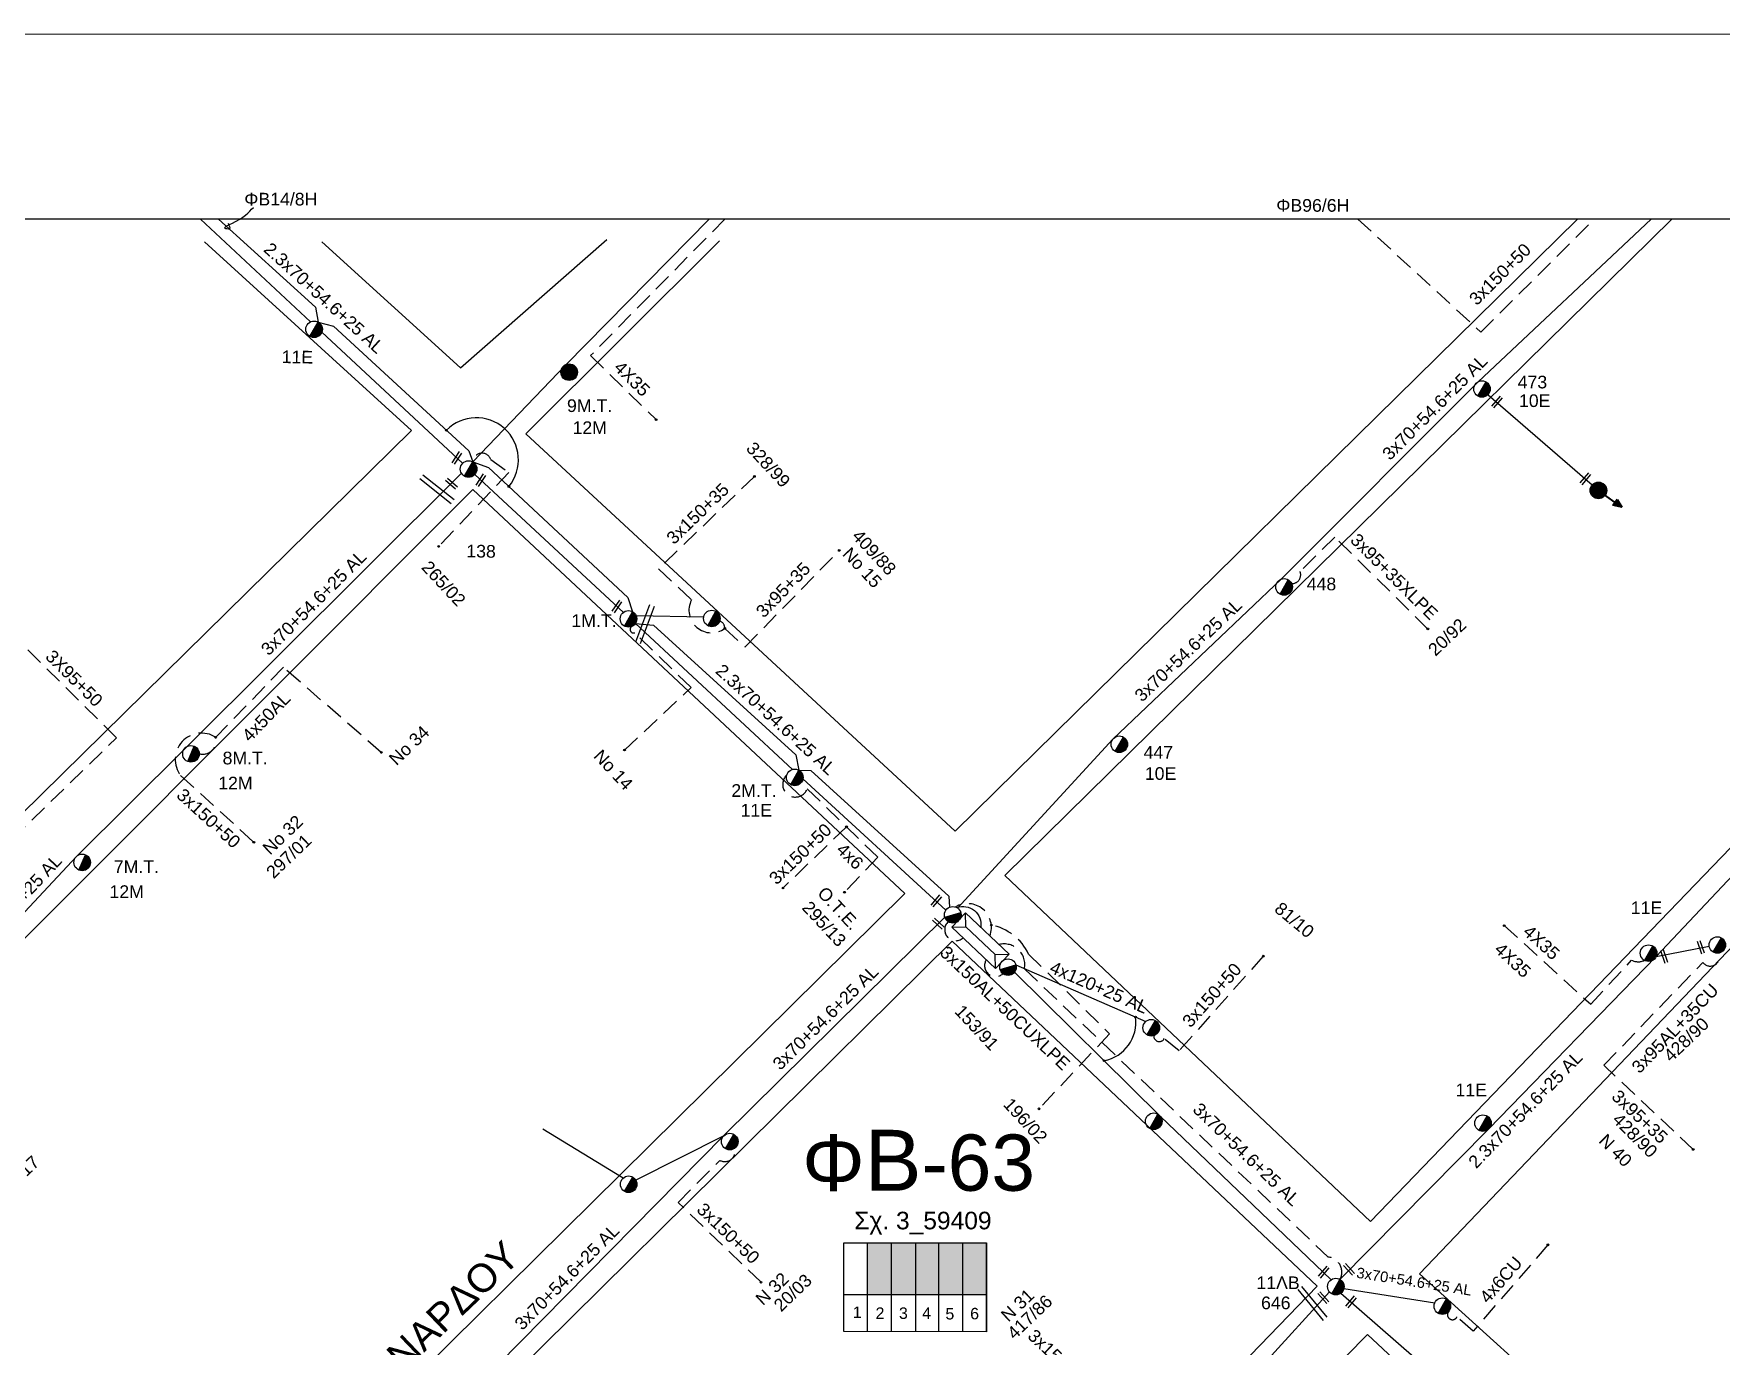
# Model space of a CAD drawing. Header units: millimetres. Extents: x 855 to 3091, y 750 to 2767.
# Drawn here: x 1408.1 to 1648.2, y 1585.8 to 1772.4 of the extents above; entities that cross this region are included whole.
import ezdxf
from ezdxf.enums import TextEntityAlignment as Align

# ---------------------------------------------------------------- set-up
doc = ezdxf.new("R2010")
doc.units = ezdxf.units.MM
doc.linetypes.add('DASHED', pattern=[19.05, 12.7, -6.35])
for name, color, linetype, lineweight in [('3x150+35', 7, 'DASHED', 30), ('3x150+50', 7, 'Continuous', 30), ('3x150+70', 7, 'Continuous', 30), ('3x150AL+50CUXLPE', 7, 'Continuous', 30), ('3x70+54.6+25 AL', 7, 'SYN_LINE', 30), ('3x95+35', 7, 'Continuous', 30), ('3x95+35CUXLPE', 7, 'Continuous', 30), ('3X95+50', 7, 'Continuous', 30), ('3x95AL+35CU', 7, 'Continuous', 30), ('4x120+25 AL', 7, 'SYN_LINE', 30), ('4x16', 7, 'Continuous', 30), ('4X35', 7, 'DASHED', 30), ('4x50AL', 7, 'Continuous', 30), ('4x6', 7, 'SYN_LINE', 30), ('4x6CU', 7, 'Continuous', 30), ('Υπόβαθρο ΔΕΗ', 7, 'Continuous', 30)]:
    doc.layers.add(name, color=color, linetype=linetype, lineweight=lineweight)
for name, color, linetype in [('Pillar OTE', 7, 'Continuous'), ('TEXT ΚΑΛΩΔΙΩΝ', 7, 'Continuous'), ('Άγνωστα', 7, 'Continuous'), ('ΑΓΝΩΣΤΟ ΥΠΟΓΕΙΟ ΚΑΛΩΔΙΟ', 7, 'DASHED'), ('Επίτονοι', 7, 'Continuous'), ('Επιγραφές - Σχήματα', 7, 'Continuous'), ('Καλώδια ΧΤ   3x150AL+50CU', 7, 'DASHED'), ('Μηχανική τομή', 7, 'Continuous'), ('Στύλος Ξύλινος', 7, 'Continuous'), ('Στύλος Ξύλινος @ 1', 7, 'Continuous'), ('Στύλος ΦΜ', 7, 'Continuous'), ('Στύλος ΦΜ @ 1', 7, 'Continuous'), ('Συνδέσεις', 7, 'Continuous'), ('Τομή', 7, 'Continuous'), ('Υποσταθμός εναέριος 2 στύλων', 7, 'Continuous'), ('Υποσταθμός πόλεως', 7, 'Continuous')]:
    doc.layers.add(name, color=color, linetype=linetype)
doc.styles.add('arial', font='arial.ttf')
doc.styles.get("Standard").update_dxf_attribs({"font": 'arial.ttf'})
doc.linetypes.add('SYN_LINE', pattern='A,0.5,-0.0001,["/\\/\\/\\/",Standard,S=0.1,R=0,X=0,Y=-0.05],-0.25', length=0.7501)

# ---------------------------------------------------------------- blocks, each defined once
blk = doc.blocks.new('ΥΠΑΡΧΩΝ ΤΣΙΜΕΝΤΕΝΙΟΣ ΣΤΥΛΟΣ')
at = {"layer": 'Στύλος ΦΜ'}
blk.add_hatch(color=7, dxfattribs=at).paths.add_polyline_path([(-1.29, -2.28, 0.574793), (2.62, 0, 0.268822), (1.3, 2.27)])
at = {"layer": 'Στύλος ΦΜ', "color": 7}
blk.add_line((-1.29, -2.28), (1.3, 2.27), dxfattribs=at)
blk.add_circle((0, 0), 2.62, dxfattribs=at)
at = {"layer": 'Στύλος ΦΜ', "flags": 4}
for tag, p in [('ΑΡΙΘΜΟΣ', (-4.68, 8.05)), ('ΤΥΠΟΣ', (-4.91, 3.03))]:
    blk.add_attdef(tag, p, '', height=4, dxfattribs=at)
blk = doc.blocks.new('ΥΠΑΡΧΩΝ ΞΥΛΙΝΟΣ ΣΤΥΛΟΣ')
at = {"layer": 'Στύλος Ξύλινος'}
h = blk.add_hatch(color=7, dxfattribs=at)
h.paths.add_polyline_path([(-2.62, 0, 0.270008), (-1.29, -2.28), (1.3, 2.27, 0.576266)])
h.paths.add_polyline_path([(-1.29, -2.28, 0.574793), (2.62, 0, 0.268822), (1.3, 2.27)])
at = {"layer": 'Στύλος Ξύλινος', "color": 7}
blk.add_line((-1.29, -2.28), (1.3, 2.27), dxfattribs=at)
blk.add_circle((0, 0), 2.62, dxfattribs=at)
at = {"layer": 'Στύλος Ξύλινος', "flags": 4}
for tag, p in [('ΑΡΙΘΜΟΣ', (-4.91, 8.6)), ('ΤΥΠΟΣ', (-4.85, 3.39))]:
    blk.add_attdef(tag, p, '', height=4, dxfattribs=at)
blk = doc.blocks.new('ΥΠΟΣΤΑΘΜΟΣ ΕΝΑΕΡΙΟΣ ΕΠΙ 2 ΣΤΥΛΩΝ')
at = {"layer": 'Υποσταθμός εναέριος 2 στύλων', "linetype": 'Continuous'}
for points in [[(-11.97, -2.11, 0.574793), (-8.45, -0.07, 0.268822), (-9.64, 1.98)], [(9.68, -2.15, 0.574793), (13.19, -0.1, 0.268822), (12.01, 1.95)]]:
    blk.add_hatch(color=256, dxfattribs=at).paths.add_polyline_path(points)
for p, q in [((-11.97, -2.11), (-9.64, 1.98)), ((9.68, -2.15), (12.01, 1.95))]:
    blk.add_line(p, q, dxfattribs=at)
for centre in [(-10.81, -0.07), (10.84, -0.1)]:
    blk.add_circle(centre, 2.36, dxfattribs=at)
at = {"layer": 'Υποσταθμός πόλεως', "linetype": 'Continuous', "ltscale": 40}
blk.add_lwpolyline([(-8.57, 2.82), (8.57, 2.82), (8.57, -2.82), (-8.57, -2.82)], close=True, dxfattribs=at)
for points in [[(-5.75, 0), (-8.57, 2.82)], [(-8.57, -2.82), (-5.75, 0)], [(-5.75, 0), (5.75, 0)], [(5.75, 0), (8.57, 2.82)], [(8.57, -2.82), (5.75, 0)]]:
    blk.add_lwpolyline(points, dxfattribs=at)
at = {"layer": 'Υποσταθμός εναέριος 2 στύλων', "ltscale": 40, "flags": 1}
for tag, p in [('ΜΕΤΑΣΧΗΜΑΤΙΣΜΟΣ', (14.09, 2.51)), ('ΙΣΧΥΣ', (14.07, -0.28)), ('ΑΡΙΘΜΟΣ', (14.19, -3))]:
    blk.add_attdef(tag, p, '', height=1.8, dxfattribs=at)
blk = doc.blocks.new('ΕΠΙΤΟΝΟΣ')
at = {"layer": 'Επίτονοι', "lineweight": 40, "ltscale": 40}
blk.add_hatch(color=256, dxfattribs=at).paths.add_polyline_path([(-1.13, 6.47), (0, 9.1), (1.13, 6.47)])
for p, q in [((-1.13, 6.47), (0, 9.1)), ((1.13, 6.47), (-1.13, 6.47)), ((-1.13, 6.47), (0, 6.47)), ((0, 9.1), (1.13, 6.47)), ((0, 6.47), (0, 0))]:
    blk.add_line(p, q, dxfattribs=at)
blk = doc.blocks.new('ΜΗΧΑΝΙΚΗ ΤΟΜΗ')
at = {"layer": 'Μηχανική τομή', "ltscale": 40}
for p, q in [((-1.89, 0.78), (5.69, 0.78)), ((-1.89, -0.77), (5.69, -0.77))]:
    blk.add_line(p, q, dxfattribs=at)
blk = doc.blocks.new('ΤΟΜΗ')
at = {"layer": 'Τομή', "ltscale": 40}
for p, q in [((-5.68, 0), (17.06, 0)), ((-5.68, -2.77), (17.06, -2.77))]:
    blk.add_line(p, q, dxfattribs=at)
blk = doc.blocks.new('_ΣΥΝΔΕΣΗ')
at = {"layer": 'Συνδέσεις', "linetype": 'SYN_LINE', "ltscale": 40}
blk.add_hatch(color=256, dxfattribs=at).paths.add_polyline_path([(0.5, -0.01, 1), (-0.5, -0.01, 1)])
at = {"layer": 'Συνδέσεις'}
blk.add_circle((0, -0.01), 0.5, dxfattribs=at)

msp = doc.modelspace()

# ---------------------------------------------------------------- hatches: boundary and pattern name
at = {"layer": 'Καλώδια ΧΤ   3x150AL+50CU', "linetype": 'DASHED', "lineweight": -3, "ltscale": 0.2}
h = msp.add_hatch(color=5, dxfattribs=at)
h.dxf.hatch_style = 1
h.paths.add_polyline_path([(1530.13, 1600.5), (1526.69, 1600.5), (1526.69, 1593.14), (1530.13, 1593.14)])
h = msp.add_hatch(color=85, dxfattribs=at)
h.dxf.hatch_style = 1
h.paths.add_polyline_path([(1530.13, 1593.14), (1533.57, 1593.13), (1533.57, 1600.5), (1530.13, 1600.5)])
h = msp.add_hatch(color=1, dxfattribs=at)
h.dxf.hatch_style = 1
h.paths.add_polyline_path([(1536.87, 1600.5), (1533.57, 1600.5), (1533.57, 1593.13), (1536.87, 1593.13)])
h = msp.add_hatch(color=6, dxfattribs=at)
h.dxf.hatch_style = 1
h.paths.add_polyline_path([(1540.25, 1600.5), (1536.87, 1600.5), (1536.87, 1593.13), (1540.25, 1593.13)])
h = msp.add_hatch(color=2, dxfattribs=at)
h.dxf.hatch_style = 1
h.paths.add_polyline_path([(1540.25, 1593.13), (1543.65, 1593.12), (1543.65, 1600.5), (1540.25, 1600.5)])

# ---------------------------------------------------------------- linework, layer by layer
at = {"layer": '3x150+35', "color": 85, "linetype": 'DASHED', "lineweight": -3, "ltscale": 0.2}
msp.add_lwpolyline([(1510.62, 1709.47), (1496.98, 1696.31), (1501.67, 1691.9, 0.796001), (1506.4, 1687.86)], format="xyb", dxfattribs=at)
at = {"layer": '3x150+50', "lineweight": -3}
msp.add_lwpolyline([(876.93, 763.69), (2934.6, 763.16), (2934.6, 1746.06), (876.93, 1746.06)], close=True, dxfattribs=at)
at = {"layer": '3x150+50', "color": 6, "linetype": 'DASHED', "lineweight": -3, "ltscale": 0.2}
for points in [[(1596.46, 1746.06), (1613.97, 1729.99), (1630.1, 1746.06)], [(1523.72, 1659.64), (1514.69, 1650.94)]]:
    msp.add_lwpolyline(points, dxfattribs=at)
at = {"layer": '3x150+50', "color": 85, "linetype": 'DASHED', "lineweight": -3, "ltscale": 0.2}
msp.add_lwpolyline([(1506.4, 1687.86, 0.36959), (1505.67, 1688.87, 17.982356)], format="xyb", dxfattribs=at)
at = {"layer": '3x150+50', "color": 1, "linetype": 'DASHED', "lineweight": -3, "ltscale": 0.2}
for points in [[(1433.99, 1672.37, 0.84054), (1429, 1666.94), (1439.4, 1657.45)], [(1511.56, 1594.87), (1499.76, 1606.22), (1505.71, 1612.21, 0.666935), (1507.81, 1613.93, -125.423291)]]:
    msp.add_lwpolyline(points, format="xyb", dxfattribs=at)
at = {"layer": '3x150+50', "color": 7, "linetype": 'Continuous', "lineweight": -3, "ltscale": 0.2}
msp.add_lwpolyline([(1539.41, 1648.15, -0.571972), (1542.81, 1645.36, -13.800976)], format="xyb", dxfattribs=at)
at = {"layer": '3x150+50', "color": 5, "linetype": 'DASHED', "lineweight": -3, "ltscale": 0.2}
msp.add_lwpolyline([(1583.01, 1641.25), (1571.03, 1627.78), (1568.91, 1629.53, -0.838694), (1567.44, 1629.94, 33.308062)], format="xyb", dxfattribs=at)
at = {"layer": '3x150+50', "lineweight": -3}
msp.add_spline([(1435.76, 1745.46), (1435.91, 1744.69), (1435.3, 1744.75), (1436.28, 1745.44), (1439.35, 1747.73)], degree=3, dxfattribs=at)
at = {"layer": '3x150+70', "color": 5, "linetype": 'DASHED', "lineweight": -3, "ltscale": 0.2}
msp.add_lwpolyline([(1376.7, 1629.98), (1387.08, 1640.34, -0.939251), (1391.42, 1644.66), (1419.87, 1672.29)], format="xyb", dxfattribs=at)
at = {"layer": '3x150AL+50CUXLPE', "color": 6, "linetype": 'DASHED', "lineweight": -3, "ltscale": 0.2}
for points in [[(1539.22, 1648.24, -0.712589), (1544.11, 1644.13, -13.800976)], [(1544.31, 1645.67, -0.236818), (1549.62, 1641.55), (1561.15, 1630.22), (1551.1, 1619.53)]]:
    msp.add_lwpolyline(points, format="xyb", dxfattribs=at)
at = {"layer": '3x150AL+50CUXLPE', "color": 1, "linetype": 'DASHED', "lineweight": -3, "ltscale": 0.2}
msp.add_lwpolyline([(1538.18, 1646.15, 0.992559), (1540.3, 1643.85, -13.800976)], format="xyb", dxfattribs=at)
at = {"layer": '3x150AL+50CUXLPE', "color": 2, "linetype": 'DASHED', "lineweight": -3, "ltscale": 0.2}
msp.add_lwpolyline([(1545.42, 1642.89, -0.556198), (1549.03, 1639.43), (1592.26, 1598.45, -0.537534), (1593.92, 1595.28, -40.703593)], format="xyb", dxfattribs=at)
at = {"layer": '3x150AL+50CUXLPE', "color": 5, "linetype": 'DASHED', "lineweight": -3, "ltscale": 0.2}
msp.add_lwpolyline([(1543.6, 1640.73, 0.872051), (1545.97, 1638.74, -13.800976)], format="xyb", dxfattribs=at)
at = {"layer": '3x70+54.6+25 AL', "color": 85, "linetype": 'SYN_LINE', "lineweight": -3, "ltscale": 15}
for points in [[(1431.85, 1746.06), (1447.48, 1731.45)], [(1539.51, 1648.09), (1561.59, 1672.09), (1585.55, 1694.85), (1613.56, 1722.94), (1638.17, 1746.06)], [(1449.09, 1730), (1469.11, 1711.34)], [(1614.98, 1721.09), (1629.79, 1708.25)], [(1470.85, 1709.75), (1491.99, 1690.14)]]:
    msp.add_lwpolyline(points, dxfattribs=at)
at = {"layer": '3x70+54.6+25 AL', "color": 27, "linetype": 'SYN_LINE', "lineweight": -3, "ltscale": 15}
for points in [[(1434.41, 1746.06), (1448.18, 1733.52), (1448.58, 1731.4), (1450.74, 1730.83), (1469.99, 1713.1), (1470.56, 1711.53), (1472.8, 1710.74), (1492.61, 1692.27), (1493.3, 1690.23)], [(1477.51, 1474.98), (1490.86, 1487.27), (1518.63, 1515.5), (1545.18, 1543.24), (1573.92, 1573.2), (1592.42, 1593.52)]]:
    msp.add_lwpolyline(points, dxfattribs=at)
at = {"layer": '3x70+54.6+25 AL', "color": 2, "linetype": 'SYN_LINE', "lineweight": -3, "ltscale": 15}
msp.add_lwpolyline([(1593.92, 1595.28), (1615.06, 1616.63), (1638.9, 1641.21), (1661.59, 1665.26), (1692.61, 1697.73), (1717.71, 1725.09)], dxfattribs=at)
at = {"layer": '3x70+54.6+25 AL', "color": 1, "linetype": 'SYN_LINE', "lineweight": -3, "ltscale": 15}
for points in [[(1398.07, 1638.22), (1414.18, 1655.42), (1429.42, 1670.56), (1468.95, 1709.91)], [(1439.5, 1548.05), (1470.9, 1579.84), (1506.29, 1615.72), (1537.71, 1646.78)], [(1491.94, 1609.69), (1480.53, 1616.65)], [(1506.26, 1615.69), (1493.75, 1609.4)]]:
    msp.add_lwpolyline(points, dxfattribs=at)
at = {"layer": '3x70+54.6+25 AL', "color": 6, "linetype": 'SYN_LINE', "lineweight": -3, "ltscale": 15}
for points in [[(1516.05, 1667.8), (1493.69, 1688.55)], [(1493.69, 1688.55), (1496.28, 1688.32), (1516.5, 1669.89), (1516.95, 1667.68), (1518.63, 1667.67), (1538.27, 1649.76), (1538.37, 1648.21)], [(1537.87, 1647.8), (1517.52, 1666.48)]]:
    msp.add_lwpolyline(points, dxfattribs=at)
at = {"layer": '3x70+54.6+25 AL', "color": 85, "linetype": 'SYN_LINE', "lineweight": -3, "ltscale": 10}
msp.add_lwpolyline([(1493.79, 1689.68), (1503.41, 1689.49)], dxfattribs=at)
at = {"layer": '3x70+54.6+25 AL', "color": 2, "linetype": 'SYN_LINE', "lineweight": -3, "ltscale": 10}
msp.add_lwpolyline([(1638.9, 1641.21), (1646.43, 1642.68)], dxfattribs=at)
at = {"layer": '3x70+54.6+25 AL', "color": 5, "linetype": 'SYN_LINE', "lineweight": -3, "ltscale": 15}
for points in [[(1547.62, 1638.96), (1568.36, 1618.5), (1592.67, 1595.23)], [(1594.02, 1593.3), (1620.48, 1570.22), (1648.76, 1544.36), (1673.75, 1518.75)]]:
    msp.add_lwpolyline(points, dxfattribs=at)
at = {"layer": '3x70+54.6+25 AL', "color": 7, "linetype": 'SYN_LINE', "lineweight": -3, "ltscale": 15}
msp.add_lwpolyline([(1594.48, 1593.98), (1607.41, 1591.96)], dxfattribs=at)
at = {"layer": '3x95+35', "color": 85, "linetype": 'DASHED', "lineweight": -3, "ltscale": 0.2}
msp.add_lwpolyline([(1506.4, 1687.86), (1509.3, 1685.22), (1522.69, 1698.94)], dxfattribs=at)
at = {"layer": '3x95+35', "color": 2, "linetype": 'DASHED', "lineweight": -3, "ltscale": 0.2}
msp.add_lwpolyline([(1644.17, 1613.75), (1631.44, 1625.72)], dxfattribs=at)
at = {"layer": '3x95+35CUXLPE', "color": 85, "linetype": 'DASHED', "lineweight": -3, "ltscale": 0.2}
msp.add_lwpolyline([(1606.41, 1687.77), (1593.18, 1700.85), (1588.24, 1695.94, -0.534403), (1587.06, 1694.22, 5.988083)], format="xyb", dxfattribs=at)
at = {"layer": '3X95+50', "color": 5, "linetype": 'DASHED', "lineweight": -3, "ltscale": 0.2}
msp.add_lwpolyline([(1419.87, 1672.29), (1405.34, 1686.7)], dxfattribs=at)
at = {"layer": '3x95AL+35CU', "color": 2, "linetype": 'DASHED', "lineweight": -3, "ltscale": 0.2}
msp.add_lwpolyline([(1631.44, 1625.72), (1645.54, 1640.35, 0.870761), (1647.83, 1641.67, -13.423148)], format="xyb", dxfattribs=at)
at = {"layer": '4x120+25 AL', "color": 5, "linetype": 'SYN_LINE', "lineweight": -3, "ltscale": 15}
msp.add_lwpolyline([(1547.82, 1640.02), (1566.31, 1631.95)], dxfattribs=at)
at = {"layer": '4x16', "color": 27, "linetype": 'DASHED', "lineweight": -3, "ltscale": 0.2}
msp.add_lwpolyline([(1470.56, 1711.53, -0.82855), (1473.12, 1711.87), (1475.7, 1710.02), (1465.71, 1699.52)], format="xyb", dxfattribs=at)
at = {"layer": '4X35', "color": 27, "linetype": 'DASHED', "lineweight": -3, "ltscale": 0.2}
msp.add_lwpolyline([(1506.42, 1746.06), (1487.32, 1726.65), (1496.63, 1717.54)], dxfattribs=at)
at = {"layer": '4X35', "color": 2, "linetype": 'DASHED', "lineweight": -3, "ltscale": 0.2}
msp.add_lwpolyline([(1617.29, 1645.59), (1629.58, 1634.41), (1635.41, 1640.67, 0.229317), (1637.23, 1640.65, -2.288341)], format="xyb", dxfattribs=at)
at = {"layer": '4x50AL', "color": 1, "linetype": 'DASHED', "lineweight": -3, "ltscale": 0.2}
msp.add_lwpolyline([(1457.55, 1670.22), (1443.62, 1682.32), (1433.99, 1672.37, -0.576047), (1431.65, 1670.04, 2.48766)], format="xyb", dxfattribs=at)
at = {"layer": '4x6', "color": 6, "linetype": 'DASHED', "lineweight": -3, "ltscale": 0.2}
msp.add_lwpolyline([(1515.24, 1667.02, 1.275533), (1518.14, 1665.05), (1528.17, 1655.33)], format="xyb", dxfattribs=at)
msp.add_lwpolyline([(1528.17, 1655.33), (1523.44, 1650.33)], dxfattribs=at)
at = {"layer": '4x6CU', "color": 7, "linetype": 'DASHED', "lineweight": -3, "ltscale": 0.2}
msp.add_lwpolyline([(1623.5, 1600.19), (1612.85, 1587.9), (1610.56, 1589.94, -1.031364), (1609.3, 1590.62, -2.339961)], format="xyb", dxfattribs=at)
at = {"layer": 'Pillar OTE', "lineweight": -3, "ltscale": 40}
for points in [[(1523.36, 1587.86), (1523.36, 1600.5), (1543.65, 1600.5), (1543.65, 1587.84), (1523.36, 1587.86)], [(1526.69, 1587.86), (1526.69, 1600.5)], [(1530.13, 1587.85), (1530.13, 1600.5)], [(1533.57, 1587.85), (1533.57, 1600.5)], [(1536.87, 1587.85), (1536.87, 1600.5)], [(1540.25, 1587.84), (1540.25, 1600.5)], [(1543.65, 1587.84), (1543.65, 1600.5)], [(1523.36, 1593.14), (1543.65, 1593.12)]]:
    msp.add_lwpolyline(points, dxfattribs=at)
at = {"layer": 'ΑΓΝΩΣΤΟ ΥΠΟΓΕΙΟ ΚΑΛΩΔΙΟ', "color": 27, "linetype": 'Continuous', "lineweight": -3, "ltscale": 0.2}
msp.add_lwpolyline([(1470.56, 1711.53), (1483.79, 1725.36), (1504.18, 1746.06)], dxfattribs=at)
at = {"layer": 'ΑΓΝΩΣΤΟ ΥΠΟΓΕΙΟ ΚΑΛΩΔΙΟ', "color": 85, "linetype": 'DASHED', "lineweight": -3, "ltscale": 0.2}
msp.add_lwpolyline([(1492.14, 1670.56), (1501.61, 1679.45), (1493.59, 1687.23, -0.919855), (1493.2, 1688.14, -69.645752)], format="xyb", dxfattribs=at)
at = {"layer": 'Επιγραφές - Σχήματα', "lineweight": -3}
msp.add_lwpolyline([(854.53, 1772.42), (3089.94, 1772.28), (3090.64, 753.14), (854.53, 753.28)], close=True, dxfattribs=at)
at = {"layer": 'Υπόβαθρο ΔΕΗ', "lineweight": -3}
for points in [[(1505.67, 1742.99), (1478.1, 1715.52), (1539.17, 1659), (1627.72, 1746.06)], [(1641.11, 1746.06), (1546.25, 1652.71), (1598.26, 1603.5), (1715.68, 1725.33), (1696.56, 1743.46)], [(1284.87, 1652.8), (1341.94, 1598.1), (1461.82, 1716.02), (1432.41, 1742.84)], [(1449.08, 1742.84), (1468.81, 1724.89), (1489.61, 1743.15)], [(1597.83, 1587.44), (1666.93, 1522.87), (1548.89, 1408.08), (1483.05, 1470.86)], [(1483.05, 1470.86), (1597.83, 1587.44)]]:
    msp.add_lwpolyline(points, dxfattribs=at)
for points in [[(1722.22, 1718.48), (1794.88, 1651.36), (1675.92, 1532.07), (1605.21, 1596.07)], [(1470.55, 1707.63), (1532.02, 1650.15), (1414.93, 1534.51), (1355.06, 1592.01)], [(1538.73, 1643.4), (1590.67, 1594.3), (1476.8, 1476.46), (1422.13, 1528.11)]]:
    msp.add_lwpolyline(points, close=True, dxfattribs=at)
for centre, radius, start, end in [((1471.06, 1711.83), 5.99, 320.8006, 135.3367), ((1559.3, 1631.86), 5.59, 281.1507, 7.5531)]:
    msp.add_arc(centre, radius, start, end, dxfattribs=at)

# ---------------------------------------------------------------- block references
at = {"layer": 'Επίτονοι', "lineweight": -3, "xscale": 0.4499999999998181, "yscale": 0.4499999999998181, "zscale": 0.4499999999998181, "rotation": 234.251014189362}
msp.add_blockref('ΕΠΙΤΟΝΟΣ', (1630.68, 1707.48), dxfattribs=at)
at = {"layer": 'Μηχανική τομή', "lineweight": -3, "zscale": 0.4999999999999997}
for p, xscale, yscale, rotation in [((1615.97, 1719.69), 0.2499999999999998, 0.2499999999999998, 49.78550629045485), ((1468.05, 1711.7), 0.2499999999999999, 0.2499999999999999, 56.10524013852889), ((1467.18, 1708.78), 0.2499999999999999, 0.2499999999999999, 318.8296146482116), ((1471.47, 1708.53), 0.2499999999999999, 0.2499999999999999, 56.10524013852889), ((1628.54, 1708.78), 0.2499999999999998, 0.2499999999999998, 49.78550629045485), ((1490.83, 1690.58), 0.2499999999999999, 0.2499999999999999, 56.10524013852889), ((1536.22, 1648.74), 0.2499999999999998, 0.2499999999999998, 49.78550629045485), ((1537.12, 1645.55), 0.2499999999999998, 0.2499999999999998, 136.5300509170427), ((1640.22, 1640.73), 0.2499999999999998, 0.2499999999999998, 108.977181969375), ((1645.44, 1642.04), 0.2499999999999998, 0.2499999999999998, 108.977181969375), ((1591.31, 1595.95), 0.2499999999999998, 0.2499999999999998, 49.78550629045485), ((1595.53, 1596.34), 0.2499999999999998, 0.2499999999999998, 131.9299130364955), ((1591.88, 1592.33), 0.2499999999999998, 0.2499999999999998, 131.9299130364955), ((1595.22, 1591.71), 0.2499999999999998, 0.2499999999999998, 49.78550629045485)]:
    msp.add_blockref('ΜΗΧΑΝΙΚΗ ΤΟΜΗ', p, dxfattribs=dict(at, xscale=xscale, yscale=yscale, rotation=rotation))
at = {"layer": 'Στύλος Ξύλινος @ 1', "lineweight": -3, "ltscale": 40}
ref = msp.add_blockref('ΥΠΑΡΧΩΝ ΞΥΛΙΝΟΣ ΣΤΥΛΟΣ', (1484.27, 1724.29), dxfattribs=dict(at, xscale=0.4499999999998181, yscale=0.4499999999998181, zscale=0.4499999999998181))
ref.add_attrib('ΤΥΠΟΣ', '9M.T.', (1483.96, 1718.63), dxfattribs={"layer": 'Στύλος Ξύλινος', "height": 1.8, "flags": 4})
ref.add_attrib('ΑΡΙΘΜΟΣ', '12M', (1484.75, 1715.5), dxfattribs={"layer": 'Στύλος Ξύλινος', "height": 1.8, "flags": 4})
at = {"layer": 'Στύλος Ξύλινος @ 1', "lineweight": -3, "ltscale": 40, "xscale": 0.4499999999998181, "yscale": 0.4499999999998181, "zscale": 0.4499999999998181}
msp.add_blockref('ΥΠΑΡΧΩΝ ΞΥΛΙΝΟΣ ΣΤΥΛΟΣ', (1630.68, 1707.48), dxfattribs=at)
at = {"layer": 'Στύλος ΦΜ @ 1', "lineweight": -3, "ltscale": 40}
ref = msp.add_blockref('ΥΠΑΡΧΩΝ ΤΣΙΜΕΝΤΕΝΙΟΣ ΣΤΥΛΟΣ', (1447.98, 1730.39), dxfattribs=dict(at, xscale=0.4499999999998182, yscale=0.4499999999998182, zscale=0.4499999999998182, rotation=359.0666319269396))
ref.add_attrib('ΤΥΠΟΣ', '11E', (1443.36, 1725.59), dxfattribs={"layer": 'Στύλος ΦΜ', "height": 1.8, "rotation": 359.0666, "flags": 4})
ref = msp.add_blockref('ΥΠΑΡΧΩΝ ΤΣΙΜΕΝΤΕΝΙΟΣ ΣΤΥΛΟΣ', (1614.12, 1721.9), dxfattribs=dict(at, xscale=0.4499999999998181, yscale=0.4499999999998181, zscale=0.4499999999998181))
ref.add_attrib('ΤΥΠΟΣ', '473', (1619.2, 1721.99), dxfattribs={"layer": 'Στύλος ΦΜ', "height": 1.8, "rotation": 360, "flags": 4})
ref.add_attrib('ΑΡΙΘΜΟΣ', '10E', (1619.38, 1719.34), dxfattribs={"layer": 'Στύλος ΦΜ', "height": 1.8, "rotation": 360, "flags": 4})
ref = msp.add_blockref('ΥΠΑΡΧΩΝ ΤΣΙΜΕΝΤΕΝΙΟΣ ΣΤΥΛΟΣ', (1469.96, 1710.52), dxfattribs=dict(at, xscale=0.4499999999998182, yscale=0.4499999999998182, zscale=0.4499999999998182, rotation=359.0666319269396))
ref.add_attrib('ΤΥΠΟΣ', '138', (1469.63, 1697.97), dxfattribs={"layer": 'Στύλος ΦΜ', "height": 1.8, "rotation": 359.0666, "flags": 4})
ref = msp.add_blockref('ΥΠΑΡΧΩΝ ΤΣΙΜΕΝΤΕΝΙΟΣ ΣΤΥΛΟΣ', (1585.97, 1693.75), dxfattribs=dict(at, xscale=0.449999999999818, yscale=0.449999999999818, zscale=0.449999999999818))
ref.add_attrib('ΤΥΠΟΣ', '448', (1589.19, 1693.27), dxfattribs={"layer": 'Στύλος ΦΜ', "height": 1.8, "rotation": 360, "flags": 4})
ref = msp.add_blockref('ΥΠΑΡΧΩΝ ΤΣΙΜΕΝΤΕΝΙΟΣ ΣΤΥΛΟΣ', (1492.71, 1689.21), dxfattribs=dict(at, xscale=0.4499999999998182, yscale=0.4499999999998182, zscale=0.4499999999998182))
ref.add_attrib('ΤΥΠΟΣ', '1M.T.', (1484.59, 1688.06), dxfattribs={"layer": 'Στύλος ΦΜ', "height": 1.8, "flags": 4})
for p, xscale, yscale, zscale in [((1504.57, 1689.27), 0.4499999999998182, 0.4499999999998182, 0.4499999999998182), ((1647.6, 1642.83), 0.4499999999998182, 0.4499999999998182, 0.4499999999998182), ((1567.07, 1631.06), 0.4499999999998182, 0.4499999999998182, 0.4499999999998182), ((1567.43, 1617.77), 0.4499999999998182, 0.4499999999998182, 0.4499999999998182), ((1507.11, 1614.88), 0.4499999999998181, 0.4499999999998181, 0.4499999999998181), ((1492.73, 1608.81), 0.4499999999998181, 0.4499999999998181, 0.4499999999998181), ((1608.48, 1591.47), 0.4499999999998181, 0.4499999999998181, 0.4499999999998181)]:
    msp.add_blockref('ΥΠΑΡΧΩΝ ΤΣΙΜΕΝΤΕΝΙΟΣ ΣΤΥΛΟΣ', p, dxfattribs=dict(at, xscale=xscale, yscale=yscale, zscale=zscale))
ref = msp.add_blockref('ΥΠΑΡΧΩΝ ΤΣΙΜΕΝΤΕΝΙΟΣ ΣΤΥΛΟΣ', (1430.47, 1670.02), dxfattribs=dict(at, xscale=0.4499999999998182, yscale=0.4499999999998182, zscale=0.4499999999998182, rotation=6.339664438364518))
ref.add_attrib('ΤΥΠΟΣ', '12M', (1434.35, 1664.96), dxfattribs={"layer": 'Στύλος ΦΜ', "height": 1.8, "flags": 4})
ref.add_attrib('ΑΡΙΘΜΟΣ', '8M.T.', (1434.97, 1668.52), dxfattribs={"layer": 'Στύλος ΦΜ', "height": 1.8, "flags": 4})
ref = msp.add_blockref('ΥΠΑΡΧΩΝ ΤΣΙΜΕΝΤΕΝΙΟΣ ΣΤΥΛΟΣ', (1562.53, 1671.38), dxfattribs=dict(at, xscale=0.4499999999998181, yscale=0.4499999999998181, zscale=0.4499999999998181))
ref.add_attrib('ΤΥΠΟΣ', '447', (1565.98, 1669.33), dxfattribs={"layer": 'Στύλος ΦΜ', "height": 1.8, "rotation": 360, "flags": 4})
ref.add_attrib('ΑΡΙΘΜΟΣ', '10E', (1566.16, 1666.32), dxfattribs={"layer": 'Στύλος ΦΜ', "height": 1.8, "rotation": 360, "flags": 4})
ref = msp.add_blockref('ΥΠΑΡΧΩΝ ΤΣΙΜΕΝΤΕΝΙΟΣ ΣΤΥΛΟΣ', (1516.36, 1666.66), dxfattribs=dict(at, xscale=0.4499999999998181, yscale=0.4499999999998181, zscale=0.4499999999998181))
ref.add_attrib('ΤΥΠΟΣ', '2M.T.', (1507.34, 1663.9), dxfattribs={"layer": 'Στύλος ΦΜ', "height": 1.8, "flags": 4})
ref.add_attrib('ΑΡΙΘΜΟΣ', '11E', (1508.66, 1661.1), dxfattribs={"layer": 'Στύλος ΦΜ', "height": 1.8, "flags": 4})
ref = msp.add_blockref('ΥΠΑΡΧΩΝ ΤΣΙΜΕΝΤΕΝΙΟΣ ΣΤΥΛΟΣ', (1415, 1654.58), dxfattribs=dict(at, xscale=0.4499999999998182, yscale=0.4499999999998182, zscale=0.4499999999998182, rotation=6.339664438364518))
ref.add_attrib('ΤΥΠΟΣ', '12M', (1418.88, 1649.52), dxfattribs={"layer": 'Στύλος ΦΜ', "height": 1.8, "flags": 4})
ref.add_attrib('ΑΡΙΘΜΟΣ', '7M.T.', (1419.5, 1653.07), dxfattribs={"layer": 'Στύλος ΦΜ', "height": 1.8, "flags": 4})
ref = msp.add_blockref('ΥΠΑΡΧΩΝ ΤΣΙΜΕΝΤΕΝΙΟΣ ΣΤΥΛΟΣ', (1637.82, 1641.67), dxfattribs=dict(at, xscale=0.449999999999818, yscale=0.449999999999818, zscale=0.449999999999818))
ref.add_attrib('ΑΡΙΘΜΟΣ', '11E', (1635.28, 1647.22), dxfattribs={"layer": 'Στύλος ΦΜ', "height": 1.8, "rotation": 360, "flags": 4})
ref = msp.add_blockref('ΥΠΑΡΧΩΝ ΤΣΙΜΕΝΤΕΝΙΟΣ ΣΤΥΛΟΣ', (1614.26, 1617.5), dxfattribs=dict(at, xscale=0.449999999999818, yscale=0.449999999999818, zscale=0.449999999999818))
ref.add_attrib('ΑΡΙΘΜΟΣ', '11E', (1610.35, 1621.32), dxfattribs={"layer": 'Στύλος ΦΜ', "height": 1.8, "rotation": 360, "flags": 4})
ref = msp.add_blockref('ΥΠΑΡΧΩΝ ΤΣΙΜΕΝΤΕΝΙΟΣ ΣΤΥΛΟΣ', (1593.33, 1594.26), dxfattribs=dict(at, xscale=0.4499999999998182, yscale=0.4499999999998182, zscale=0.4499999999998182))
ref.add_attrib('ΤΥΠΟΣ', '11ΛΒ', (1582.03, 1593.9), dxfattribs={"layer": 'Στύλος ΦΜ', "height": 1.8, "rotation": 360, "flags": 4})
ref.add_attrib('ΑΡΙΘΜΟΣ', '646', (1582.69, 1591.04), dxfattribs={"layer": 'Στύλος ΦΜ', "height": 1.8, "rotation": 360, "flags": 4})
at = {"layer": 'Συνδέσεις', "lineweight": -3, "xscale": 0.25, "yscale": 0.25, "zscale": 0.25}
for p in [(1496.63, 1717.54), (1466.8, 1716.04), (1510.62, 1709.47), (1475.7, 1708.04), (1465.71, 1699.52), (1522.69, 1698.95), (1506.4, 1687.87), (1606.41, 1687.78), (1433.99, 1672.37), (1457.55, 1670.22), (1492.14, 1670.56), (1523.72, 1659.64), (1439.41, 1657.45), (1514.69, 1650.94), (1523.44, 1650.34), (1544.32, 1645.67), (1617.29, 1645.59), (1583.01, 1641.25), (1564.84, 1632.59), (1560.38, 1626.38), (1551.1, 1619.53), (1551.1, 1619.53), (1644.17, 1613.76), (1623.5, 1600.19), (1511.56, 1594.88)]:
    msp.add_blockref('_ΣΥΝΔΕΣΗ', p, dxfattribs=at)
at = {"layer": 'Τομή', "lineweight": -3, "xscale": 0.2499999999999999, "yscale": 0.2499999999999999, "zscale": 0.2499999999999999}
for p, rotation in [((1466.36, 1706.46), 141.4119549021928), ((1495.85, 1689.64), 249.7977992111009), ((1589.34, 1593.18), 309.5845077060688)]:
    msp.add_blockref('ΤΟΜΗ', p, dxfattribs=dict(at, rotation=rotation))
at = {"layer": 'Υποσταθμός εναέριος 2 στύλων', "lineweight": -3, "xscale": 0.5, "yscale": 0.5, "zscale": 0.5, "rotation": 316.6106706682622}
msp.add_blockref('ΥΠΟΣΤΑΘΜΟΣ ΕΝΑΕΡΙΟΣ ΕΠΙ 2 ΣΤΥΛΩΝ', (1542.79, 1643.44), dxfattribs=at)

# ---------------------------------------------------------------- texts
at = {"lineweight": -3, "ltscale": 40, "insert": (1449.85, 1577.22), "char_height": 4, "width": 65.6312, "attachment_point": 1, "rotation": 43.6978, "style": 'arial'}
msp.add_mtext('BEPNAPΔOY', dxfattribs=at)
at = {"lineweight": -3, "ltscale": 30, "char_height": 1.63, "width": 11.2573, "attachment_point": 1}
for s, insert in [('1', (1524.61, 1591.42)), ('2', (1527.85, 1591.29)), ('3', (1531.18, 1591.29)), ('4', (1534.48, 1591.29)), ('5', (1537.79, 1591.21)), ('6', (1541.31, 1591.23))]:
    msp.add_mtext(s, dxfattribs=dict(at, insert=insert))
at = {"layer": 'TEXT ΚΑΛΩΔΙΩΝ', "linetype": 'Continuous', "lineweight": -3, "ltscale": 0.2}
for s, height, rotation, p in [('2.3x70+54.6+25 AL', 1.8, 317.6875, (1449.4, 1734.85)), ('3x150+50', 1.8, 44.8958, (1616.68, 1738.23)), ('3x70+54.6+25 AL', 1.8, 45.0766, (1607.4, 1719.31)), ('4X35', 1.8, 315.6224, (1493.23, 1723.38)), ('3x150+35', 1.8, 43.9803, (1502.55, 1704.19)), ('3x95+35XLPE', 1.8, 315.3322, (1601.63, 1695.23)), ('3x70+54.6+25 AL', 1.8, 44.8685, (1447.92, 1691.51)), ('3x95+35', 1.8, 45.6943, (1514.7, 1693.34)), ('3x70+54.6+25 AL', 1.8, 43.5301, (1572.33, 1684.78)), ('3X95+50', 1.8, 315.2321, (1413.87, 1680.77)), ('2.3x70+54.6+25 AL', 1.8, 317.6398, (1513.67, 1674.9)), ('4x50AL', 1.8, 45.9361, (1441.16, 1675.29)), ('3x150+50', 1.8, 317.638, (1432.99, 1660.86)), ('3x150+50', 1.8, 43.9367, (1517.14, 1655.79)), ('4x6', 1.8, 315.8763, (1524.22, 1655.46)), ('3x70+54.6+25 AL', 1.8, 46.8891, (1404.81, 1648.05)), ('4X35', 1.8, 317.723, (1622.59, 1643.2)), ('3x150AL+50CUXLPE', 1.8, 316.5262, (1546.29, 1633.87)), ('4x120+25 AL', 1.8, 336.4187, (1559.65, 1636.82)), ('3x150+50', 1.8, 48.3456, (1575.68, 1635.71)), ('3x70+54.6+25 AL', 1.8, 44.6731, (1520.73, 1632.53)), ('3x95AL+35CU', 1.8, 46.0536, (1641.58, 1630.98)), ('2.3x70+54.6+25 AL', 1.8, 45.8654, (1620.29, 1619.44)), ('3x95+35', 1.8, 316.7501, (1636.57, 1618.43)), ('3x70+54.6+25 AL', 1.8, 316.2541, (1580.63, 1613.06)), ('3x150+50', 1.8, 316.1183, (1506.91, 1601.84)), ('3x70+54.6+25 AL', 1.8, 45.39, (1483.94, 1595.63)), ('3x70+54.6+25 AL', 1.5, 351.0888, (1604.47, 1594.98)), ('4x6CU', 1.8, 49.0775, (1616.81, 1595.23)), ('3x150AL+50CUXLPE', 1.8, 316.7297, (1558.8, 1579.4))]:
    msp.add_text(s, height=height, rotation=rotation, dxfattribs=at).set_placement(p, align=Align.MIDDLE_CENTER)
at = {"layer": 'Άγνωστα', "lineweight": -3, "ltscale": 0.2, "char_height": 1.8, "width": 18.6352, "attachment_point": 1, "style": 'arial'}
for s, insert in [('ΦB14/8H', (1438.06, 1749.8)), ('ΦB96/6H', (1584.86, 1748.91))]:
    msp.add_mtext(s, dxfattribs=dict(at, insert=insert))
at = {"layer": 'Άγνωστα', "lineweight": -3, "ltscale": 40, "char_height": 1.8, "attachment_point": 1, "style": 'arial'}
for s, insert, width, rotation in [('328/99', (1510.64, 1714.57), 12.7137, 313.0038), ('409/88', (1525.7, 1702.1), 12.7137, 313.0038), ('265/02', (1464.46, 1697.67), 12.7137, 313.0038), ('No 15', (1524.34, 1699.57), 12.7137, 313.0038), ('20/92', (1606.26, 1685.1), 12.7137, 43.7075), ('No 34', (1458.46, 1669.55), 12.7137, 43.7075), ('No 14', (1488.93, 1670.82), 12.7137, 313.0038), ('No 32', (1440.48, 1656.83), 12.7137, 43.7075), ('297/01', (1440.98, 1653.46), 12.7137, 43.7075), ('O.T.E.\\P295/13', (1520.78, 1651.32), 12.7137, 313.0038), ('81/10', (1585.6, 1649.1), 12.7137, 320.2201), ('4X35', (1616.97, 1643.34), 34.0855, 317.059), ('153/91', (1540.3, 1634.52), 12.7137, 313.0038), ('428/90', (1639.77, 1627.38), 12.7137, 43.7075), ('196/02', (1547.21, 1621.29), 12.7137, 313.0038), ('428/90', (1633.8, 1619.12), 12.7137, 315.1849), ('N 40', (1631.87, 1616.13), 12.7137, 315.1849), ('No 17', (1403, 1608.4), 12.7137, 43.7075), ('N 32', (1510.6, 1592.76), 12.7137, 43.8277), ('20/03', (1513.18, 1591.87), 12.7137, 43.8277), ('N 31', (1545.5, 1590.43), 12.7137, 43.8277), ('417/86', (1546.38, 1587.92), 12.7137, 43.8277)]:
    msp.add_mtext(s, dxfattribs=dict(at, insert=insert, width=width, rotation=rotation))
at = {"layer": 'Άγνωστα', "color": 7, "lineweight": -3, "insert": (1524.83, 1604.9), "char_height": 2.5, "width": 4.551914400963142e-14, "attachment_point": 1}
msp.add_mtext('Σχ. 3_59409', dxfattribs=at)
at = {"layer": 'Υπόβαθρο ΔΕΗ', "lineweight": -3, "insert": (1517.4, 1616.55), "char_height": 8, "width": 84.6573, "attachment_point": 1}
msp.add_mtext('Φ{\\H1.0833x;B}-63', dxfattribs=at)

doc.saveas('drawing.dxf')
